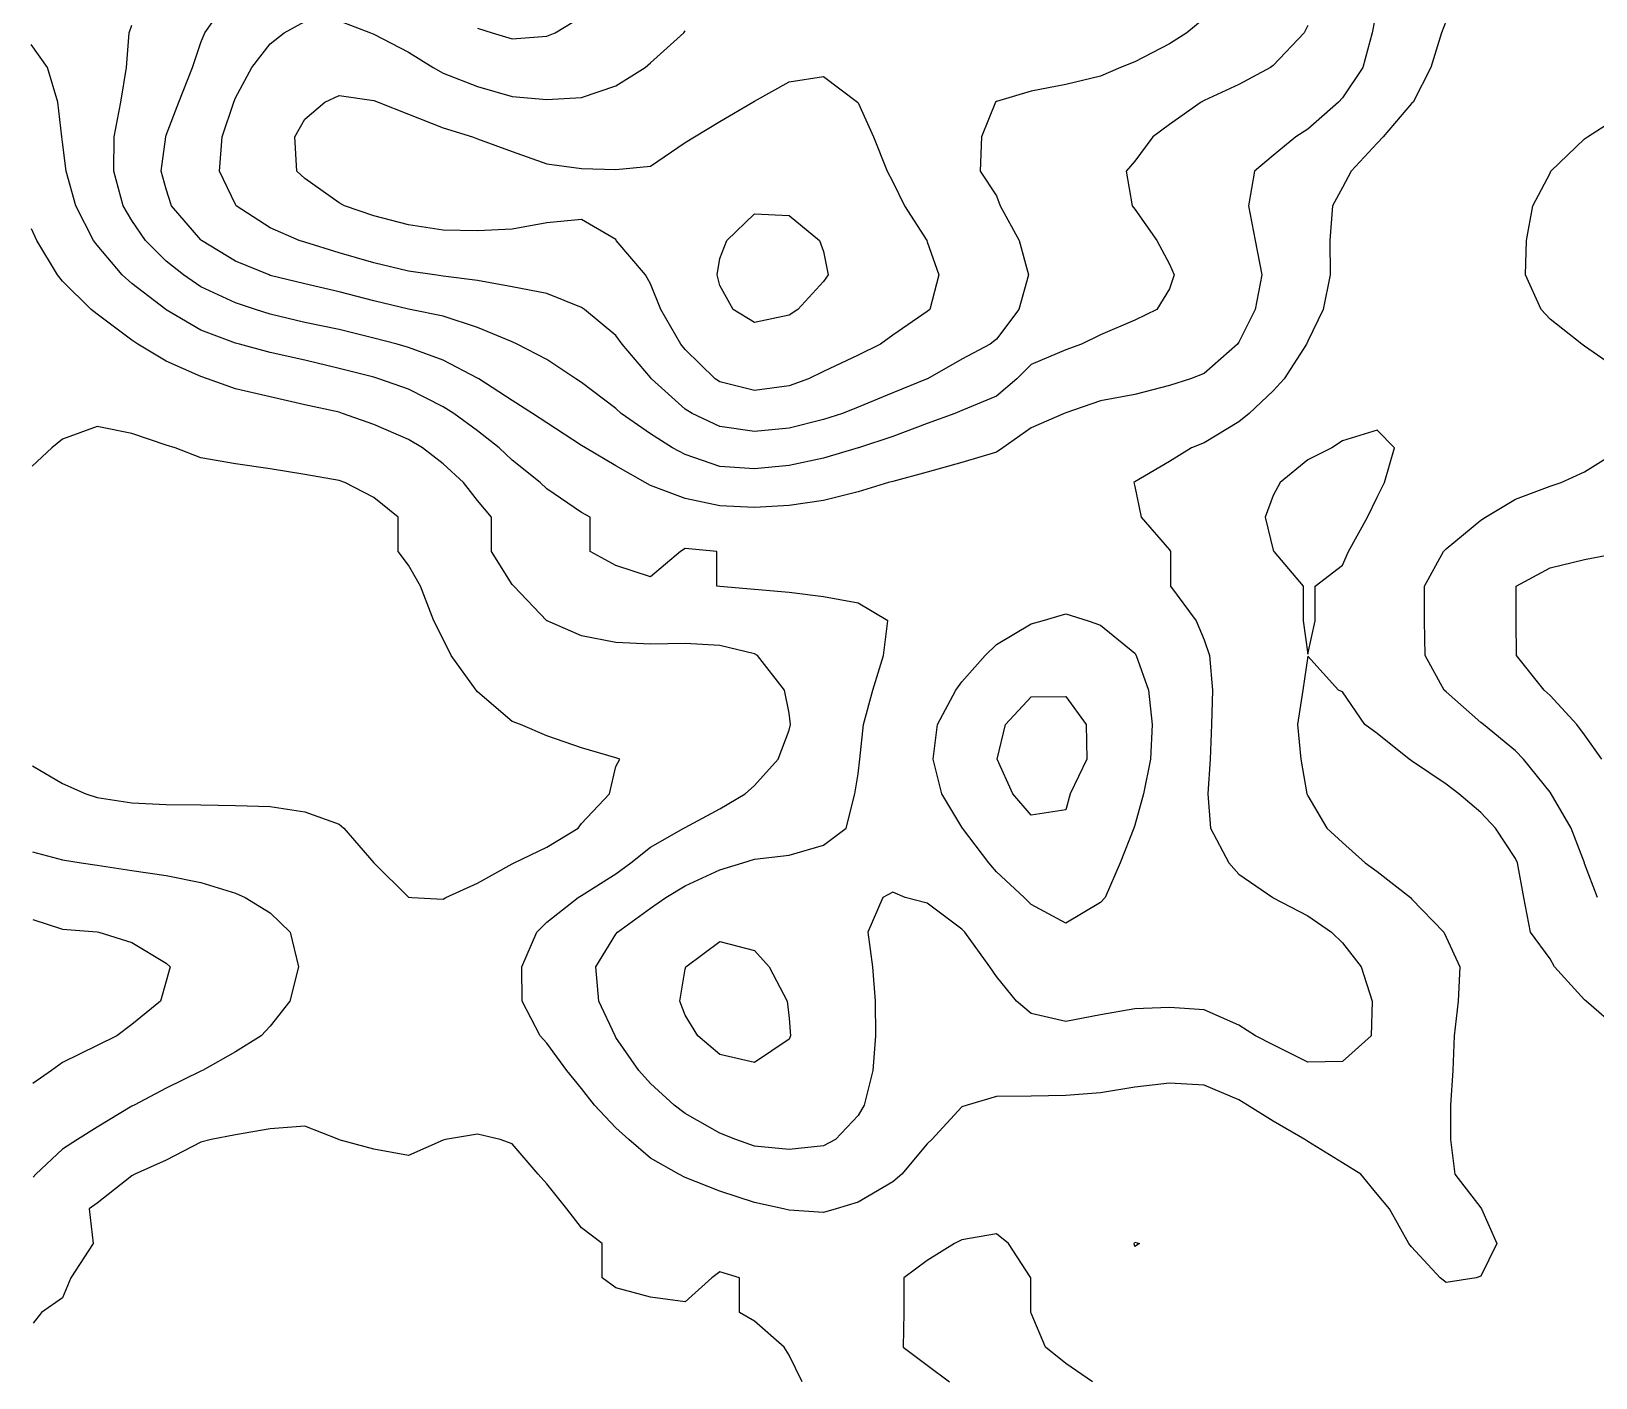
# Model space of a CAD drawing. Header units: inches. Extents: x 450896 to 463247, y 7386701 to 7399440.
# Drawn here: x 450902 to 452226, y 7394413 to 7395553 of the extents above; entities that cross this region are included whole.
import ezdxf

# ---------------------------------------------------------------- set-up
doc = ezdxf.new("R2010")
doc.units = ezdxf.units.IN
doc.header["$MEASUREMENT"] = 0

msp = doc.modelspace()

# ---------------------------------------------------------------- linework, layer by layer
for points, elevation in [([(452041.4, 7395573.2), (452037.2, 7395551.5), (452029.3, 7395522.2), (452012.1, 7395496.4), (452008.7, 7395492.9), (451982.8, 7395470), (451972.5, 7395463.6), (451953.5, 7395447.8), (451937.7, 7395434.4), (451932.4, 7395405.1), (451938.2, 7395375.8), (451943.8, 7395346.5), (451938.1, 7395317.2), (451924.2, 7395289.5), (451923.1, 7395287.9), (451894.9, 7395263.2), (451883.5, 7395258.6), (451865.6, 7395252.8), (451836.3, 7395245.2), (451807.1, 7395239.8), (451777.8, 7395229.9), (451776.4, 7395229.3), (451748.5, 7395217), (451724.6, 7395200.1), (451719.2, 7395196.4), (451689.9, 7395187.6), (451660.6, 7395179.5), (451631.3, 7395171.7), (451627.7, 7395170.8), (451602, 7395162.9), (451572.8, 7395155.6), (451543.5, 7395151.2), (451514.2, 7395149.6), (451484.9, 7395151), (451455.6, 7395157.1), (451426.3, 7395168.1), (451421.6, 7395170.8), (451397, 7395185), (451371.1, 7395200.1), (451367.7, 7395202.2), (451338.5, 7395221.2), (451326.4, 7395229.3), (451309.2, 7395240.3), (451280.9, 7395258.6), (451279.9, 7395259.2), (451250.6, 7395274.4), (451221.3, 7395285.2), (451211.7, 7395287.9), (451192, 7395293.1), (451162.7, 7395300.2), (451133.5, 7395306.4), (451104.2, 7395313.4), (451091.9, 7395317.2), (451074.9, 7395322.8), (451045.6, 7395336.6), (451030.8, 7395346.5), (451016.3, 7395358.3), (450998.6, 7395375.8), (450987, 7395392.7), (450979.7, 7395405.1), (450971.9, 7395434.4), (450972.1, 7395463.6), (450977.8, 7395492.9), (450982.6, 7395522.2), (450985, 7395551.5), (450987, 7395558)], 780), ([(451602.3, 7395200.1), (451602, 7395200), (451572.8, 7395191.5), (451543.5, 7395185.2), (451514.2, 7395182.4), (451484.9, 7395184.3), (451455.6, 7395194.5), (451445, 7395200.1), (451426.3, 7395212), (451401.5, 7395229.3), (451397, 7395233.4), (451367.7, 7395255.4), (451362.9, 7395258.6), (451338.5, 7395274.9), (451313.4, 7395287.9), (451309.2, 7395289.8), (451279.9, 7395302), (451250.6, 7395311.5), (451222.9, 7395317.2), (451221.3, 7395317.5), (451192, 7395324.6), (451162.7, 7395332.1), (451133.5, 7395339.1), (451104.2, 7395346.2), (451103.4, 7395346.5), (451074.9, 7395358.1), (451046.1, 7395375.8), (451045.6, 7395376.2), (451020.8, 7395405.1), (451016.3, 7395419.3), (451011.9, 7395434.4), (451015.8, 7395463.6), (451016.3, 7395465), (451027, 7395492.9), (451038.4, 7395522.2), (451045.6, 7395543.3), (451048.8, 7395551.5), (451069.6, 7395580.8)], 800), ([(452099.9, 7395561.8), (452096, 7395551.5), (452086.9, 7395522.2), (452071.9, 7395492.9), (452070.6, 7395491.7), (452046.6, 7395463.6), (452041.4, 7395458.2), (452019.5, 7395434.4), (452012.1, 7395420.6), (452003.7, 7395405.1), (452001.5, 7395375.8), (452001.7, 7395346.5), (451995.7, 7395317.2), (451982.8, 7395290.4), (451981.7, 7395287.9), (451962.8, 7395258.6), (451953.5, 7395248.3), (451933.2, 7395229.3), (451924.2, 7395222.1), (451894.9, 7395204.4), (451884.4, 7395200.1), (451865.6, 7395188.5), (451836.3, 7395171.4), (451835.5, 7395170.8), (451836.3, 7395167.5), (451841.7, 7395141.5), (451865.6, 7395113.7), (451866.6, 7395112.2), (451866.6, 7395082.9), (451888.2, 7395053.6), (451894.9, 7395037.4), (451899.5, 7395024.3), (451902.1, 7394995), (451901.3, 7394965.8), (451900.2, 7394936.5), (451898.1, 7394907.2), (451900.4, 7394877.9), (451915.8, 7394848.6), (451924.2, 7394839.2), (451953.1, 7394819.3), (451953.5, 7394819.1), (451982.8, 7394803.8), (452002.9, 7394790), (452012.1, 7394781), (452027.8, 7394760.7), (452037.1, 7394731.5), (452036.3, 7394702.2), (452012.1, 7394680.4), (451982.8, 7394679.8), (451953.5, 7394694.6), (451938.4, 7394702.2), (451924.2, 7394711.3), (451894.9, 7394724.3), (451865.6, 7394726.2), (451836.3, 7394724.9), (451807.1, 7394720), (451777.8, 7394714.4), (451748.5, 7394721), (451736, 7394731.5), (451719.2, 7394752.5), (451713.6, 7394760.7), (451692.3, 7394790), (451689.9, 7394792.6), (451660.6, 7394814.5), (451641.9, 7394819.3), (451631.3, 7394823.8), (451623, 7394819.3), (451610.2, 7394790), (451614.2, 7394760.7), (451616.4, 7394731.5), (451616.8, 7394702.2), (451614.4, 7394672.9), (451607, 7394643.6), (451602, 7394634.6), (451582.9, 7394614.3), (451572.8, 7394609), (451543.5, 7394605.9), (451514.2, 7394608.8), (451498.4, 7394614.3), (451484.9, 7394619.7), (451455.6, 7394636.5), (451446.3, 7394643.6), (451426.3, 7394661.8), (451416.3, 7394672.9), (451397, 7394700.9), (451396.2, 7394702.2), (451382.4, 7394731.5), (451379.9, 7394760.7), (451397, 7394788.3), (451398.3, 7394790), (451426.3, 7394810.2), (451439.3, 7394819.3), (451455.6, 7394829.3), (451484.9, 7394842.8), (451504.3, 7394848.6), (451514.2, 7394851.7), (451543.5, 7394855.3), (451572.8, 7394863.6), (451591.9, 7394877.9), (451599.1, 7394907.2), (451602, 7394924.1), (451603.5, 7394936.5), (451606.5, 7394965.8), (451614.4, 7394995), (451623.4, 7395024.3), (451627.3, 7395053.6), (451602, 7395068.6), (451572.8, 7395073.9), (451543.5, 7395077.6), (451514.2, 7395080.1), (451484.9, 7395082.6), (451482.5, 7395082.9), (451482.5, 7395112.2), (451455.6, 7395115), (451451.7, 7395112.2), (451426.3, 7395091), (451397, 7395100.5), (451375.1, 7395112.2), (451375.1, 7395141.5), (451367.7, 7395145.5), (451338.5, 7395165.5), (451332.9, 7395170.8), (451309.2, 7395189.8), (451298.1, 7395200.1), (451279.9, 7395214.5), (451259.6, 7395229.3), (451250.6, 7395234.9), (451221.3, 7395249.8), (451196.2, 7395258.6), (451192, 7395259.9), (451162.7, 7395267.3), (451133.5, 7395274.4), (451104.2, 7395280.8), (451078.3, 7395287.9), (451074.9, 7395288.8), (451045.6, 7395299.8), (451016.3, 7395316.9), (451015.8, 7395317.2), (450987, 7395339.2), (450978.9, 7395346.5), (450957.7, 7395371.8), (450954.8, 7395375.8), (450939.8, 7395405.1), (450931.6, 7395434.4), (450928.4, 7395459), (450927.8, 7395463.6), (450924.5, 7395492.9), (450915.7, 7395522.2), (450902, 7395541.7)], 760), ([(451588.7, 7395229.3), (451572.8, 7395224.2), (451543.5, 7395216.9), (451514.2, 7395214), (451484.9, 7395218.3), (451461.6, 7395229.3), (451455.6, 7395233), (451427.2, 7395258.6), (451426.3, 7395259.7), (451402.2, 7395287.9), (451397, 7395295.2), (451370.3, 7395317.2), (451367.7, 7395319.1), (451338.5, 7395330.7), (451309.2, 7395336.5), (451279.9, 7395341.7), (451250.6, 7395345.4), (451243.4, 7395346.5), (451221.3, 7395349.8), (451192, 7395356.8), (451162.7, 7395365.2), (451133.5, 7395374.3), (451128.7, 7395375.8), (451104.2, 7395386.4), (451075.5, 7395405.1), (451074.9, 7395406.2), (451061.4, 7395434.4), (451063.5, 7395463.6), (451073.5, 7395492.9), (451074.9, 7395496.4), (451088.8, 7395522.2), (451104.2, 7395542.4), (451116, 7395551.5), (451133.5, 7395561.2)], 820), ([(451162.7, 7395561.6), (451189.3, 7395551.5), (451192, 7395550.5), (451221.3, 7395535.2), (451242.2, 7395522.2), (451250.6, 7395517.3), (451279.9, 7395506.2), (451309.2, 7395497.8), (451338.5, 7395495.1), (451367.7, 7395496.8), (451397, 7395506.6), (451421.6, 7395522.2), (451426.3, 7395526.3), (451454.4, 7395551.5), (451455.6, 7395553.2)], 820), ([(451279.9, 7395555.4), (451292.3, 7395551.5), (451309.2, 7395546.5), (451338.5, 7395548.7), (451345.4, 7395551.5), (451367.7, 7395565)], 800), ([(451894.9, 7395563.6), (451880.4, 7395551.5), (451865.6, 7395542.2), (451836.3, 7395526.9), (451824.1, 7395522.2), (451807.1, 7395514.9), (451777.8, 7395507.7), (451748.5, 7395502.3), (451719.2, 7395493.4), (451718.4, 7395492.9), (451706.5, 7395463.6), (451705.3, 7395434.4), (451719.2, 7395413.6), (451722.4, 7395405.1), (451738.3, 7395375.8), (451746.4, 7395346.5), (451738, 7395317.2), (451719.2, 7395292.2), (451713.7, 7395287.9), (451689.9, 7395275.3), (451660.8, 7395258.6), (451660.6, 7395258.6), (451631.3, 7395246.6), (451602, 7395234.6), (451588.7, 7395229.3)], 820), ([(451982.8, 7395557.8), (451979.6, 7395551.5), (451953.5, 7395523.9), (451951.2, 7395522.2), (451924.2, 7395507.9), (451894.9, 7395494.4), (451892.4, 7395492.9), (451865.6, 7395474), (451851.4, 7395463.6), (451836.3, 7395443), (451829, 7395434.4), (451834, 7395405.1), (451836.3, 7395402.2), (451855, 7395375.8), (451865.6, 7395355.8), (451869.7, 7395346.5), (451865.6, 7395334.9), (451854.9, 7395317.2), (451836.3, 7395308.3), (451807.1, 7395295.7), (451791.1, 7395287.9), (451777.8, 7395283), (451748.5, 7395270.6), (451736.3, 7395258.6), (451719.2, 7395243.8), (451689.9, 7395231.8), (451683.9, 7395229.3), (451660.6, 7395220.6), (451631.3, 7395209.7), (451602.3, 7395200.1)], 800), ([(451560, 7395258.6), (451543.5, 7395252.6), (451514.2, 7395248.8), (451484.9, 7395256.1), (451481, 7395258.6), (451455.6, 7395283.3), (451452, 7395287.9), (451434.9, 7395317.2), (451426.3, 7395338.9), (451422, 7395346.5), (451397.3, 7395375.8), (451397, 7395376.6), (451367.7, 7395393.6), (451338.5, 7395390.8), (451309.2, 7395385.3), (451279.9, 7395383.9), (451250.6, 7395384.4), (451221.3, 7395389.1), (451192, 7395396.7), (451167.1, 7395405.1), (451162.7, 7395407.7), (451133.5, 7395428.2), (451126.9, 7395434.4), (451125, 7395463.6), (451133.5, 7395478.6), (451150.5, 7395492.9), (451162.7, 7395498.5), (451192, 7395494.2), (451195.6, 7395492.9), (451221.3, 7395482.6), (451250.6, 7395471.2), (451275.6, 7395463.6), (451279.9, 7395461.8), (451309.2, 7395451.2), (451338.5, 7395440.6), (451367.7, 7395436.6), (451397, 7395435.9), (451426.3, 7395438.6), (451455.6, 7395458.7), (451463.6, 7395463.6), (451484.9, 7395476.4), (451512.9, 7395492.9), (451514.2, 7395493.7), (451543.5, 7395510.2), (451572.8, 7395514.5), (451601.6, 7395492.9), (451602, 7395492.4), (451615, 7395463.6), (451626.6, 7395434.4), (451631.3, 7395425.3), (451641.2, 7395405.1), (451660.3, 7395375.8), (451660.6, 7395374.6), (451670.3, 7395346.5), (451662.6, 7395317.2), (451660.6, 7395315.7), (451631.3, 7395295.5), (451621.1, 7395287.9), (451602, 7395278.7), (451572.8, 7395264.8), (451560, 7395258.6)], 840), ([(452246.4, 7395265.9), (452217.1, 7395286.1), (452214.8, 7395287.9), (452187.8, 7395309.2), (452180.3, 7395317.2), (452166.9, 7395346.5), (452167.8, 7395375.8), (452173.2, 7395405.1), (452187.8, 7395432.8), (452188.6, 7395434.4), (452217.1, 7395461.7), (452219.4, 7395463.6), (452246.4, 7395480.7)], 760), ([(451550.9, 7395317.2), (451543.5, 7395312.6), (451514.2, 7395306.4), (451496.1, 7395317.2), (451484.9, 7395337.5), (451482.7, 7395346.5), (451484.9, 7395360.4), (451490.9, 7395375.8), (451514.2, 7395398.3), (451543.5, 7395397), (451569.4, 7395375.8), (451572.8, 7395366.3), (451576.7, 7395346.5), (451572.8, 7395341), (451550.9, 7395317.2)], 860), ([(452246.4, 7394707.3), (452218.4, 7394731.5), (452217.1, 7394732.8), (452191.5, 7394760.7), (452187.8, 7394767.3), (452171.2, 7394790), (452165.6, 7394819.3), (452160.2, 7394848.6), (452158.5, 7394852.4), (452141.5, 7394877.9), (452129.2, 7394891.3), (452110.5, 7394907.2), (452099.9, 7394915.3), (452070.6, 7394935.2), (452068.5, 7394936.5), (452041.4, 7394958.1), (452031.1, 7394965.8), (452012.1, 7394993.6), (452008.7, 7394995), (451982.8, 7395023.7), (451978.5, 7394995), (451974, 7394965.8), (451976.9, 7394936.5), (451981.8, 7394907.2), (451982.8, 7394905.4), (451998.8, 7394877.9), (452012.1, 7394865.8), (452031.4, 7394848.6), (452041.4, 7394841.4), (452069.6, 7394819.3), (452070.6, 7394818.3), (452098, 7394790), (452099.9, 7394785.8), (452111.3, 7394760.7), (452110.1, 7394731.5), (452106.7, 7394702.2), (452105.6, 7394672.9), (452103.5, 7394643.6), (452103.4, 7394614.3), (452107.1, 7394585), (452129.2, 7394556.5), (452129.7, 7394555.7), (452142.9, 7394526.4), (452129.2, 7394498.7), (452125.3, 7394497.2), (452099.9, 7394493.4), (452094.9, 7394497.2), (452070.6, 7394523.4), (452068.4, 7394526.4), (452051.8, 7394555.7), (452041.4, 7394568.1), (452027.7, 7394585), (452012.1, 7394594.6), (451982.8, 7394612.8), (451980.2, 7394614.3), (451953.5, 7394629.9), (451931.7, 7394643.6), (451924.2, 7394648), (451894.9, 7394660.4), (451865.6, 7394662.1), (451836.3, 7394658.6), (451807.1, 7394654), (451777.8, 7394651.6), (451748.5, 7394651.2), (451719.2, 7394650.7), (451694.2, 7394643.6), (451689.9, 7394642.1), (451664.4, 7394614.3), (451660.6, 7394610.6), (451639, 7394585), (451631.3, 7394578.5), (451602, 7394561.2), (451583.3, 7394555.7), (451572.8, 7394552.5), (451543.5, 7394554.6), (451538.9, 7394555.7), (451514.2, 7394561.1), (451484.9, 7394570.6), (451455.6, 7394582.3), (451450.3, 7394585), (451426.3, 7394598.7), (451408, 7394614.3), (451397, 7394624.4), (451378.8, 7394643.6), (451367.7, 7394657.5), (451355.5, 7394672.9), (451338.5, 7394695.9), (451332.7, 7394702.2), (451317.6, 7394731.5), (451317.4, 7394760.7), (451329.9, 7394790), (451338.5, 7394798.3), (451365, 7394819.3), (451367.7, 7394821), (451397, 7394839.3), (451409.7, 7394848.6), (451426.3, 7394862), (451454.5, 7394877.9), (451455.6, 7394878.6), (451484.9, 7394894.4), (451506.3, 7394907.2), (451514.2, 7394914.3), (451534.2, 7394936.5), (451543.5, 7394960.9), (451544.8, 7394965.8), (451543.5, 7394975.3), (451539.7, 7394995), (451516.7, 7395024.3), (451514.2, 7395025.7), (451484.9, 7395032.6), (451455.6, 7395034.4), (451426.3, 7395034), (451397, 7395035.2), (451367.7, 7395040.9), (451338.7, 7395053.6), (451338.5, 7395053.7), (451310.5, 7395082.9), (451309.2, 7395084.4), (451291.6, 7395112.2), (451291.6, 7395141.5), (451279.9, 7395155.6), (451268, 7395170.8), (451250.6, 7395186.7), (451233.2, 7395200.1), (451221.3, 7395207.2), (451192, 7395219.9), (451165.6, 7395229.3), (451162.7, 7395230.2), (451133.5, 7395236.6), (451104.2, 7395243.2), (451074.9, 7395250.2), (451051.2, 7395258.6), (451045.6, 7395260.4), (451016.3, 7395273.5), (450992.3, 7395287.9), (450987, 7395291.2), (450957.7, 7395313.2), (450952.6, 7395317.2), (450928.4, 7395341.2), (450924.3, 7395346.5), (450906.6, 7395375.8), (450902.2, 7395385.7)], 740), ([(451250.6, 7394818), (451252.9, 7394819.3), (451279.9, 7394831.6), (451309.2, 7394847.9), (451310.8, 7394848.6), (451338.5, 7394862), (451364.9, 7394877.9), (451367.7, 7394882), (451391.6, 7394907.2), (451397, 7394930.4), (451400.4, 7394936.5), (451397, 7394937.7), (451367.7, 7394946), (451338.5, 7394956.1), (451316.2, 7394965.8), (451309.2, 7394968.5), (451279.9, 7394993.5), (451278.5, 7394995), (451257.6, 7395024.3), (451250.6, 7395038.1), (451242.7, 7395053.6), (451231.6, 7395082.9), (451221.3, 7395100.9), (451212.5, 7395112.2), (451212.5, 7395141.5), (451192, 7395158), (451167.5, 7395170.8), (451162.7, 7395172.4), (451133.5, 7395177.5), (451104.2, 7395182.4), (451074.9, 7395186.6), (451045.6, 7395191.8), (451023.9, 7395200.1), (451016.3, 7395202.4), (450987, 7395212.2), (450957.7, 7395218.1), (450928.4, 7395207.6), (450919.3, 7395200.1), (450902.6, 7395184.7)], 720), ([(451982.8, 7395025.3), (451989, 7395053.6), (451989, 7395082.9), (452012.1, 7395100.8), (452017.1, 7395112.2), (452033.4, 7395141.5), (452041.4, 7395158.3), (452047.7, 7395170.8), (452056.1, 7395200.1), (452041.4, 7395215.2), (452012.1, 7395206), (452003, 7395200.1), (451982.8, 7395189.9), (451959.3, 7395170.8), (451953.5, 7395159.7), (451946.7, 7395141.5), (451953.5, 7395113.5), (451954.1, 7395112.2), (451978.8, 7395082.9), (451978.8, 7395053.6), (451982.8, 7395025.3)], 740), ([(452228, 7394819.3), (452217.1, 7394848.1), (452216.9, 7394848.6), (452205.8, 7394877.9), (452188.7, 7394907.2), (452187.8, 7394908.5), (452165.3, 7394936.5), (452158.5, 7394943.5), (452131.4, 7394965.8), (452129.2, 7394967.6), (452099.9, 7394993.4), (452098.3, 7394995), (452082, 7395024.3), (452081.4, 7395053.6), (452081.4, 7395082.9), (452097.6, 7395112.2), (452099.9, 7395114.7), (452129.2, 7395138.9), (452133.1, 7395141.5), (452158.5, 7395156.6), (452187.8, 7395167.6), (452197.3, 7395170.8), (452217.1, 7395179.8), (452246.4, 7395198.1)], 760), ([(452231.6, 7394936.5), (452217.1, 7394957), (452210.5, 7394965.8), (452187.8, 7394990.4), (452182.8, 7394995), (452159.4, 7395024.3), (452159.1, 7395053.6), (452159.1, 7395082.9), (452187.8, 7395098.6), (452217.1, 7395105.7), (452246.4, 7395111.2)], 780), ([(451811.3, 7394819.3), (451807.1, 7394815.1), (451777.8, 7394797.7), (451748.5, 7394813.5), (451742.6, 7394819.3), (451719.2, 7394841.2), (451712.7, 7394848.6), (451690.5, 7394877.9), (451689.9, 7394878.9), (451672.8, 7394907.2), (451665.5, 7394936.5), (451669.2, 7394965.8), (451684.7, 7394995), (451689.9, 7395002), (451709.6, 7395024.3), (451719.2, 7395033.6), (451748.5, 7395051.2), (451757.8, 7395053.6), (451777.8, 7395059.6), (451796.7, 7395053.6), (451807.1, 7395049.9), (451836.3, 7395026.1), (451837.5, 7395024.3), (451847.9, 7394995), (451851.1, 7394965.8), (451849.5, 7394936.5), (451843.7, 7394907.2), (451836.3, 7394880.5), (451835.3, 7394877.9), (451823.9, 7394848.6), (451811.3, 7394819.3)], 780), ([(451781.6, 7394907.2), (451777.8, 7394893.6), (451748.5, 7394889), (451732.9, 7394907.2), (451719.8, 7394936.5), (451726.8, 7394965.8), (451748.5, 7394989.3), (451777.8, 7394989.6), (451795.1, 7394965.8), (451795.6, 7394936.5), (451781.6, 7394907.2)], 800), ([(450903, 7394930.9), (450928.4, 7394916), (450948.2, 7394907.2), (450957.7, 7394903.9), (450987, 7394899.4), (451016.3, 7394898), (451045.6, 7394897.8), (451074.9, 7394897.3), (451104.2, 7394896.5), (451133.5, 7394892), (451162.7, 7394881.3), (451166.6, 7394877.9), (451192, 7394848.6), (451192, 7394848.6), (451221.3, 7394819.5), (451224.2, 7394819.3), (451250.6, 7394818)], 720), ([(450903.1, 7394858.1), (450928.4, 7394851.1), (450944.3, 7394848.6), (450957.7, 7394846.7), (450987, 7394842.2), (451016.3, 7394837.9), (451045.6, 7394832), (451074.9, 7394822.9), (451083.1, 7394819.3), (451104.2, 7394806.2), (451121.1, 7394790), (451128.2, 7394760.7), (451121, 7394731.5), (451104.2, 7394710.4), (451096.6, 7394702.2), (451074.9, 7394688.6), (451046.9, 7394672.9), (451045.6, 7394672.3), (451016.3, 7394657.8), (450989, 7394643.6), (450987, 7394642.6), (450957.7, 7394624.7), (450941.2, 7394614.3), (450928.4, 7394606.2), (450905.9, 7394585)], 740), ([(450903.2, 7394800.6), (450928.4, 7394792.6), (450957.7, 7394790.3), (450959.2, 7394790), (450987, 7394781.3), (451016.3, 7394763.6), (451019.5, 7394760.7), (451016.3, 7394748.6), (451011.4, 7394731.5), (450987, 7394711.8), (450974.3, 7394702.2), (450957.7, 7394694.1), (450928.4, 7394679.5), (450919, 7394672.9)], 760), ([(451544.7, 7394702.2), (451543.5, 7394699.4), (451514.2, 7394679.6), (451484.9, 7394686.4), (451466.3, 7394702.2), (451455.6, 7394719.8), (451451, 7394731.5), (451455.6, 7394758.7), (451456.2, 7394760.7), (451484.9, 7394782.1), (451514.2, 7394774.5), (451526.8, 7394760.7), (451541.9, 7394731.5), (451543.5, 7394717.2), (451544.7, 7394702.2)], 780), ([(450919, 7394672.9), (450903.4, 7394661.7)], 760), ([(451554.5, 7394409.3), (451543.5, 7394431.8), (451539.5, 7394438.6), (451514.2, 7394460.4), (451501.5, 7394467.9), (451501.5, 7394497.2), (451484.9, 7394502.3), (451478.2, 7394497.2), (451455.6, 7394476.9), (451426.3, 7394480.8), (451397, 7394488.9), (451385.2, 7394497.2), (451385.2, 7394526.4), (451367.7, 7394539.5), (451355.3, 7394555.7), (451338.5, 7394576.9), (451331.1, 7394585), (451309.2, 7394610.7), (451299.1, 7394614.3), (451279.9, 7394618.9), (451252.7, 7394614.3), (451250.6, 7394613.8), (451221.3, 7394600.8), (451192, 7394606.2), (451162.7, 7394614.1), (451162.5, 7394614.3), (451133.5, 7394625.8), (451104.2, 7394623.5), (451074.9, 7394618.3), (451054.3, 7394614.3), (451045.6, 7394612.2), (451016.3, 7394596.9), (450989.6, 7394585), (450987, 7394583.5), (450957.7, 7394560.5), (450951, 7394555.7), (450954.3, 7394526.4), (450935.6, 7394497.2), (450928.4, 7394480.4), (450910.6, 7394467.9), (450903.7, 7394458.8)], 720), ([(450905.9, 7394585), (450903.5, 7394582.6)], 740), ([(451800.4, 7394409.3), (451777.8, 7394424.8), (451760.6, 7394438.6), (451748.5, 7394467.4), (451748.2, 7394467.9), (451748.2, 7394497.2), (451729.4, 7394526.4), (451719.2, 7394534.5), (451689.9, 7394529.5), (451683.5, 7394526.4), (451660.6, 7394512), (451640.6, 7394497.2), (451640.6, 7394467.9), (451640.2, 7394438.6), (451660.6, 7394423.2), (451679.5, 7394409.3)], 720), ([(451840.3, 7394526.4), (451836.3, 7394523.7), (451835.6, 7394526.4), (451836.3, 7394527.5), (451840.3, 7394526.4)], 740)]:
    msp.add_lwpolyline(points, dxfattribs=dict(elevation=elevation))

doc.saveas('drawing.dxf')
